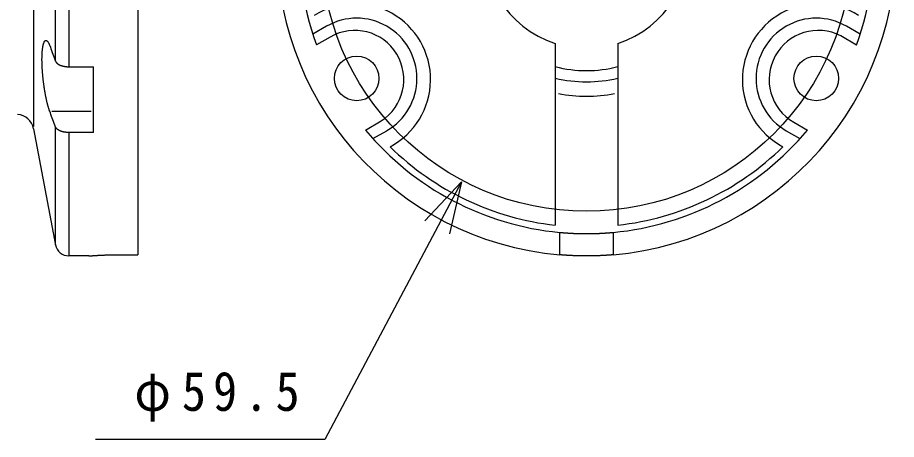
# Model space of a CAD drawing. Units: millimetres on the paper. Extents: x -142 to 142, y -98 to 91.
# Drawn here: x 55.47 to 104.74, y -24.49 to -0.88 of the extents above; entities that cross this region are included whole.
import ezdxf

# ---------------------------------------------------------------- set-up
doc = ezdxf.new("R2010")
doc.units = ezdxf.units.MM
doc.layers.add('0-0_0', color=4, linetype='Continuous')
doc.styles.add('ＭＳ ゴシック', font='')
doc.styles.get('ＭＳ ゴシック').set_extended_font_data('MS Gothic')

msp = doc.modelspace()

# ---------------------------------------------------------------- linework, layer by layer
at = {"layer": '0-0_0'}
for p, q in [((62.221, 20.53), (62.221, -14.155)), ((58.341, 20.129), (58.341, -3.627)), ((57.605, -3.32), (57.605, 19.519)), ((56.366, 13.291), (56.366, -6.981)), ((72.793, -1.36), (72.021, -1.806)), ((102.707, -1.806), (101.934, -1.36)), ((72.999, -1.964), (72.229, -2.408)), ((102.498, -2.411), (101.62, -1.904)), ((85.614, -2.322), (85.614, -12.498)), ((85.614, -2.322), (85.614, -12.498)), ((85.614, -2.322), (85.614, -12.498)), ((89.114, -2.322), (89.114, -12.498)), ((89.114, -2.322), (89.114, -12.498)), ((89.114, -2.322), (89.114, -12.498)), ((58.341, -3.627), (59.721, -3.627)), ((59.721, -7.308), (59.721, -3.627)), ((57.396, -6.123), (59.598, -6.123)), ((74.977, -7.169), (75.856, -6.662)), ((98.979, -6.727), (99.749, -7.171)), ((56.366, -7.107), (57.605, -13.611)), ((57.605, -13.593), (57.605, -7.001)), ((58.341, -7.308), (58.341, -14.202)), ((59.721, -7.308), (58.341, -7.308)), ((75.396, -7.652), (76.169, -7.206)), ((98.56, -7.206), (99.332, -7.652)), ((80.351, -10.065), (72.7, -24.489)), ((80.351, -10.065), (78.307, -12.261)), ((80.351, -10.065), (79.679, -12.989)), ((88.864, -12.9), (88.864, -14.155)), ((59.471, -14.22), (58.341, -14.22)), ((60.971, -14.155), (62.221, -14.155)), ((72.7, -24.489), (59.843, -24.489))]:
    msp.add_line(p, q, dxfattribs=at)
for points in [[(56.844, -3.504), (56.843, -3.471), (56.842, -3.436), (56.842, -3.4), (56.841, -3.363), (56.841, -3.323), (56.84, -3.283), (56.84, -3.242), (56.84, -3.201), (56.84, -3.16), (56.841, -3.121), (56.841, -3.083), (56.842, -3.047), (56.842, -3.014), (56.843, -2.983), (56.844, -2.954), (56.845, -2.926), (56.846, -2.899), (56.848, -2.872), (56.85, -2.845), (56.852, -2.817), (56.855, -2.788), (56.857, -2.758), (56.861, -2.727), (56.864, -2.695), (56.868, -2.663), (56.872, -2.631), (56.876, -2.6), (56.879, -2.57), (56.883, -2.542), (56.887, -2.516), (56.891, -2.492), (56.895, -2.47), (56.898, -2.45), (56.902, -2.431), (56.906, -2.414), (56.91, -2.398), (56.915, -2.382), (56.919, -2.366), (56.925, -2.351)], [(56.925, -2.351), (56.93, -2.335), (56.936, -2.318), (56.942, -2.302), (56.949, -2.286), (56.955, -2.27), (56.962, -2.255), (56.969, -2.241), (56.975, -2.228), (56.981, -2.216), (56.987, -2.205), (56.993, -2.196), (56.999, -2.188), (57.004, -2.181), (57.01, -2.175), (57.016, -2.171), (57.022, -2.167), (57.029, -2.164), (57.036, -2.162), (57.044, -2.16), (57.052, -2.16), (57.061, -2.16), (57.07, -2.16), (57.079, -2.162), (57.089, -2.164), (57.098, -2.167), (57.108, -2.171), (57.117, -2.176), (57.126, -2.182), (57.135, -2.189), (57.145, -2.198), (57.154, -2.209), (57.165, -2.222), (57.176, -2.238), (57.188, -2.258), (57.201, -2.282), (57.216, -2.309), (57.222, -2.322), (57.228, -2.335), (57.235, -2.349)], [(57.235, -2.349), (57.241, -2.363), (57.248, -2.378), (57.254, -2.394), (57.261, -2.41), (57.267, -2.426), (57.274, -2.443)], [(57.274, -2.443), (57.309, -2.536), (57.344, -2.63), (57.38, -2.725), (57.416, -2.821), (57.453, -2.918), (57.49, -3.017), (57.528, -3.117), (57.566, -3.218), (57.605, -3.32)], [(57.605, -3.32), (57.608, -3.328), (57.611, -3.336), (57.614, -3.342), (57.617, -3.348), (57.621, -3.354), (57.624, -3.36), (57.627, -3.365), (57.631, -3.371), (57.635, -3.376), (57.64, -3.382), (57.645, -3.388), (57.65, -3.395), (57.655, -3.401), (57.661, -3.408), (57.667, -3.415), (57.673, -3.421), (57.679, -3.428), (57.686, -3.434), (57.692, -3.44), (57.699, -3.446), (57.706, -3.452), (57.713, -3.458), (57.721, -3.464), (57.729, -3.469), (57.738, -3.475), (57.747, -3.481), (57.758, -3.487), (57.769, -3.493), (57.781, -3.5), (57.793, -3.507), (57.806, -3.513), (57.819, -3.52), (57.832, -3.526), (57.845, -3.532), (57.858, -3.538), (57.871, -3.544), (57.883, -3.549), (57.895, -3.554), (57.907, -3.558)], [(57.016, -5.09), (57.01, -5.056), (57.004, -5.023), (56.999, -4.989), (56.993, -4.954), (56.987, -4.917), (56.981, -4.879), (56.975, -4.837), (56.969, -4.794), (56.962, -4.748), (56.955, -4.702), (56.949, -4.656), (56.942, -4.609), (56.936, -4.564), (56.93, -4.52), (56.925, -4.477), (56.919, -4.438), (56.915, -4.4), (56.91, -4.364), (56.906, -4.328), (56.902, -4.293), (56.898, -4.257), (56.895, -4.22), (56.891, -4.181), (56.887, -4.14), (56.883, -4.096), (56.879, -4.05), (56.876, -4.002), (56.872, -3.953), (56.868, -3.904), (56.864, -3.855), (56.861, -3.807), (56.857, -3.761), (56.855, -3.718), (56.852, -3.678), (56.85, -3.64), (56.848, -3.605), (56.846, -3.57), (56.845, -3.537), (56.844, -3.504)], [(57.907, -3.558), (57.918, -3.563), (57.93, -3.567), (57.943, -3.57), (57.955, -3.574), (57.969, -3.578), (57.983, -3.582), (57.998, -3.585), (58.014, -3.589), (58.03, -3.593), (58.048, -3.596), (58.065, -3.6), (58.084, -3.604), (58.102, -3.607), (58.121, -3.61), (58.139, -3.613), (58.158, -3.616), (58.177, -3.618), (58.196, -3.621), (58.216, -3.623), (58.237, -3.624), (58.26, -3.625), (58.285, -3.626), (58.312, -3.627), (58.341, -3.627)], [(57.273, -6.123), (57.267, -6.107), (57.262, -6.092), (57.257, -6.077), (57.252, -6.064), (57.247, -6.051), (57.243, -6.037), (57.238, -6.024), (57.234, -6.009), (57.229, -5.993), (57.223, -5.976), (57.217, -5.957), (57.211, -5.937), (57.205, -5.917), (57.198, -5.895), (57.192, -5.873), (57.185, -5.851), (57.179, -5.828), (57.172, -5.805), (57.166, -5.783), (57.16, -5.76), (57.153, -5.737), (57.147, -5.713), (57.141, -5.687), (57.134, -5.66), (57.128, -5.631), (57.12, -5.6), (57.113, -5.566), (57.105, -5.529), (57.096, -5.49), (57.087, -5.449), (57.079, -5.406), (57.07, -5.363), (57.061, -5.32), (57.052, -5.278), (57.044, -5.236), (57.036, -5.197), (57.029, -5.16), (57.022, -5.124), (57.016, -5.09)], [(57.605, -7.001), (57.566, -6.898), (57.528, -6.797), (57.49, -6.697), (57.453, -6.599), (57.416, -6.501), (57.38, -6.405), (57.344, -6.31), (57.308, -6.216), (57.273, -6.123)], [(57.729, -7.15), (57.721, -7.144), (57.713, -7.138), (57.706, -7.133), (57.699, -7.127), (57.692, -7.121), (57.686, -7.115), (57.679, -7.108), (57.673, -7.102), (57.667, -7.095), (57.661, -7.089), (57.655, -7.082), (57.65, -7.075), (57.645, -7.069), (57.64, -7.063), (57.635, -7.057), (57.631, -7.051), (57.627, -7.046), (57.624, -7.04), (57.621, -7.035), (57.617, -7.029), (57.614, -7.023), (57.611, -7.016), (57.608, -7.009), (57.605, -7.001)], [(58.341, -7.308), (58.312, -7.308), (58.285, -7.307), (58.26, -7.306), (58.237, -7.305), (58.216, -7.303), (58.196, -7.301), (58.177, -7.299), (58.158, -7.296), (58.139, -7.294), (58.121, -7.291), (58.102, -7.288), (58.084, -7.284), (58.065, -7.281), (58.048, -7.277), (58.03, -7.273), (58.014, -7.27), (57.998, -7.266), (57.983, -7.262), (57.969, -7.258), (57.955, -7.255), (57.943, -7.251), (57.93, -7.247), (57.918, -7.243), (57.907, -7.239), (57.895, -7.235), (57.883, -7.23), (57.871, -7.225), (57.858, -7.219), (57.845, -7.213), (57.832, -7.207), (57.819, -7.2), (57.806, -7.194), (57.793, -7.187), (57.781, -7.181), (57.769, -7.174), (57.758, -7.168), (57.747, -7.162), (57.738, -7.156), (57.729, -7.15)], [(85.864, -12.9), (85.865, -12.9), (85.867, -12.901), (85.87, -12.901), (85.875, -12.901), (85.881, -12.902), (85.888, -12.903), (85.897, -12.903), (85.907, -12.904), (85.918, -12.905), (85.93, -12.906), (85.943, -12.907), (85.957, -12.909), (85.972, -12.91), (85.987, -12.911), (86.003, -12.913), (86.018, -12.914), (86.033, -12.915), (86.049, -12.917), (86.063, -12.918), (86.078, -12.919), (86.092, -12.92), (86.107, -12.921), (86.123, -12.923), (86.139, -12.924), (86.156, -12.925), (86.175, -12.926), (86.195, -12.928), (86.218, -12.929), (86.241, -12.931), (86.266, -12.933), (86.292, -12.934), (86.318, -12.936), (86.344, -12.938), (86.37, -12.94), (86.396, -12.941), (86.42, -12.943), (86.444, -12.944), (86.467, -12.946), (86.489, -12.947)], [(86.049, -14.17), (86.033, -14.169), (86.018, -14.168), (86.003, -14.167), (85.987, -14.166), (85.972, -14.164), (85.957, -14.163), (85.943, -14.162), (85.93, -14.161), (85.918, -14.16), (85.907, -14.159), (85.897, -14.158), (85.888, -14.157), (85.881, -14.157), (85.875, -14.156), (85.87, -14.156), (85.867, -14.156), (85.865, -14.155), (85.864, -14.155), (85.864, -12.9)], [(86.489, -12.947), (86.512, -12.948), (86.535, -12.949), (86.558, -12.95), (86.583, -12.952), (86.61, -12.953), (86.639, -12.954), (86.67, -12.955), (86.703, -12.957), (86.737, -12.958), (86.773, -12.959), (86.809, -12.961), (86.844, -12.962), (86.88, -12.963), (86.914, -12.964), (86.947, -12.965), (86.977, -12.966), (87.006, -12.967), (87.034, -12.967), (87.062, -12.968), (87.089, -12.968), (87.116, -12.969), (87.144, -12.969), (87.174, -12.969), (87.205, -12.97), (87.238, -12.97), (87.273, -12.97), (87.309, -12.97), (87.346, -12.97), (87.383, -12.97), (87.419, -12.97), (87.455, -12.97), (87.49, -12.97), (87.523, -12.97), (87.554, -12.969), (87.584, -12.969), (87.612, -12.969), (87.639, -12.968), (87.666, -12.968), (87.694, -12.967)], [(87.694, -12.967), (87.722, -12.967), (87.751, -12.966), (87.782, -12.965), (87.814, -12.964), (87.848, -12.963), (87.884, -12.962), (87.92, -12.961), (87.956, -12.959), (87.991, -12.958), (88.025, -12.957), (88.058, -12.955), (88.09, -12.954), (88.118, -12.953), (88.145, -12.952), (88.17, -12.95), (88.194, -12.949), (88.217, -12.948), (88.239, -12.947), (88.261, -12.946), (88.284, -12.944), (88.308, -12.943), (88.333, -12.941), (88.358, -12.94), (88.384, -12.938), (88.411, -12.936), (88.437, -12.934), (88.462, -12.933), (88.487, -12.931), (88.511, -12.929), (88.533, -12.928), (88.553, -12.926), (88.572, -12.925), (88.589, -12.924), (88.605, -12.923), (88.621, -12.921), (88.636, -12.92), (88.65, -12.919), (88.665, -12.918), (88.68, -12.917)], [(88.68, -12.917), (88.695, -12.915), (88.71, -12.914), (88.726, -12.913), (88.741, -12.911), (88.756, -12.91), (88.771, -12.909), (88.785, -12.907), (88.798, -12.906), (88.81, -12.905), (88.821, -12.904), (88.831, -12.903), (88.84, -12.903), (88.847, -12.902), (88.853, -12.901), (88.858, -12.901), (88.861, -12.901), (88.863, -12.9), (88.864, -12.9)], [(59.471, -14.22), (59.472, -14.22), (59.474, -14.22), (59.477, -14.22), (59.482, -14.219), (59.488, -14.219), (59.495, -14.218), (59.504, -14.217), (59.514, -14.217), (59.525, -14.216), (59.537, -14.215), (59.55, -14.214), (59.564, -14.212), (59.579, -14.211), (59.594, -14.21), (59.609, -14.209), (59.625, -14.208), (59.64, -14.206), (59.655, -14.205), (59.67, -14.204), (59.685, -14.203), (59.699, -14.202), (59.714, -14.201), (59.729, -14.2), (59.746, -14.198), (59.763, -14.197), (59.782, -14.196), (59.802, -14.195), (59.824, -14.193), (59.848, -14.192), (59.873, -14.19), (59.898, -14.189), (59.924, -14.187), (59.951, -14.185), (59.977, -14.184), (60.002, -14.182), (60.027, -14.181), (60.051, -14.18), (60.073, -14.178), (60.096, -14.177)], [(60.096, -14.177), (60.118, -14.176), (60.141, -14.175), (60.165, -14.174), (60.19, -14.173), (60.217, -14.172), (60.245, -14.17), (60.276, -14.169), (60.31, -14.168), (60.345, -14.167), (60.381, -14.166), (60.418, -14.164), (60.456, -14.163), (60.494, -14.162), (60.532, -14.161), (60.57, -14.16), (60.607, -14.159), (60.644, -14.158), (60.682, -14.157), (60.721, -14.157), (60.763, -14.156), (60.808, -14.156), (60.857, -14.156), (60.911, -14.155), (60.971, -14.155)], [(87.034, -14.217), (87.006, -14.217), (86.977, -14.216), (86.947, -14.215), (86.914, -14.214), (86.88, -14.213), (86.844, -14.212), (86.809, -14.211), (86.773, -14.21), (86.737, -14.209), (86.703, -14.208), (86.67, -14.206), (86.639, -14.205), (86.61, -14.204), (86.583, -14.203), (86.558, -14.202), (86.535, -14.201), (86.512, -14.2), (86.489, -14.198), (86.467, -14.197), (86.444, -14.196), (86.42, -14.195), (86.396, -14.193), (86.37, -14.192), (86.344, -14.19), (86.318, -14.189), (86.292, -14.187), (86.266, -14.185), (86.241, -14.184), (86.218, -14.182), (86.195, -14.181), (86.175, -14.18), (86.156, -14.178), (86.139, -14.177), (86.123, -14.176), (86.107, -14.175), (86.092, -14.174), (86.078, -14.173), (86.063, -14.172), (86.049, -14.17)], [(88.239, -14.198), (88.217, -14.2), (88.194, -14.201), (88.17, -14.202), (88.145, -14.203), (88.118, -14.204), (88.09, -14.205), (88.058, -14.206), (88.025, -14.208), (87.991, -14.209), (87.956, -14.21), (87.92, -14.211), (87.884, -14.212), (87.848, -14.213), (87.814, -14.214), (87.782, -14.215), (87.751, -14.216), (87.722, -14.217), (87.694, -14.217), (87.666, -14.218), (87.639, -14.218), (87.612, -14.219), (87.584, -14.219), (87.554, -14.219), (87.523, -14.22), (87.49, -14.22), (87.455, -14.22), (87.419, -14.22), (87.383, -14.22), (87.346, -14.22), (87.309, -14.22), (87.273, -14.22), (87.238, -14.22), (87.205, -14.22), (87.174, -14.219), (87.144, -14.219), (87.116, -14.219), (87.089, -14.218), (87.062, -14.218), (87.034, -14.217)], [(88.864, -14.155), (88.863, -14.155), (88.861, -14.156), (88.858, -14.156), (88.853, -14.156), (88.847, -14.157), (88.84, -14.157), (88.831, -14.158), (88.821, -14.159), (88.81, -14.16), (88.798, -14.161), (88.785, -14.162), (88.771, -14.163), (88.756, -14.164), (88.741, -14.166), (88.726, -14.167), (88.71, -14.168), (88.695, -14.169), (88.68, -14.17), (88.665, -14.172), (88.65, -14.173), (88.636, -14.174), (88.621, -14.175), (88.605, -14.176), (88.589, -14.177), (88.572, -14.178), (88.553, -14.18), (88.533, -14.181), (88.511, -14.182), (88.487, -14.184), (88.462, -14.185), (88.437, -14.187), (88.411, -14.189), (88.384, -14.19), (88.358, -14.192), (88.333, -14.193), (88.308, -14.195), (88.284, -14.196), (88.261, -14.197), (88.239, -14.198)]]:
    msp.add_lwpolyline(points, dxfattribs=at)
for centre, radius in [((87.364, 3.155), 14.875), ((74.482, -4.283), 1.25), ((100.246, -4.283), 1.25)]:
    msp.add_circle(centre, radius, dxfattribs=at)
for centre, radius, start, end in [((87.364, 3.155), 17.375, 274.9526, 265.0474), ((87.364, 3.155), 16.125, 99.8091, 200.1806), ((87.364, 3.155), 16.125, 339.8091, 80.1806), ((87.364, 3.155), 5.75, 287.7189, 252.2811), ((87.364, 3.155), 5.75, 287.7189, 252.2811), ((87.364, 3.155), 5.75, 287.7189, 252.2811), ((74.374, -4.345), 4.25, 297.7525, 122.2475), ((74.374, -4.345), 4.25, 297.7525, 122.2475), ((74.374, -4.345), 4.25, 297.7525, 122.2475), ((100.354, -4.345), 4.25, 57.7525, 242.2475), ((100.354, -4.345), 4.25, 57.7525, 242.2475), ((100.354, -4.345), 4.25, 57.7525, 242.2475), ((74.482, -4.283), 3.375, 300, 120.02), ((100.246, -4.283), 3.375, 60, 240.02), ((74.374, -4.345), 2.75, 302.6053, 120), ((100.354, -4.345), 2.75, 62.6053, 240), ((87.364, 3.155), 7, 255.5225, 284.4775), ((87.364, 3.155), 7.625, 256.7319, 283.2681), ((87.364, 3.155), 8.438, 259.2271, 280.7729), ((55.384, -7.288), 1, 10.7843, 85), ((87.364, 3.155), 16.125, 219.8091, 264.6624), ((87.364, 3.155), 16.125, 275.3376, 320.1806), ((87.364, 3.155), 15.75, 225.6425, 263.6206), ((87.364, 3.155), 15.75, 225.6425, 263.6206), ((87.364, 3.155), 15.75, 225.6425, 263.6206), ((87.364, 3.155), 15.75, 276.3794, 314.3575), ((87.364, 3.155), 15.75, 276.3794, 314.3575), ((87.364, 3.155), 15.75, 276.3794, 314.3575), ((58.341, -13.464), 0.75, 190.7843, 270)]:
    msp.add_arc(centre, radius, start, end, dxfattribs=at)

# ---------------------------------------------------------------- texts
at = {"layer": '0-0_0', "insert": (62.021, -23.489), "char_height": 2.199, "attachment_point": 7, "style": 'ＭＳ ゴシック'}
msp.add_mtext('\\T1.3;\\W0.9;φ59.5', dxfattribs=at)

doc.saveas('drawing.dxf')
